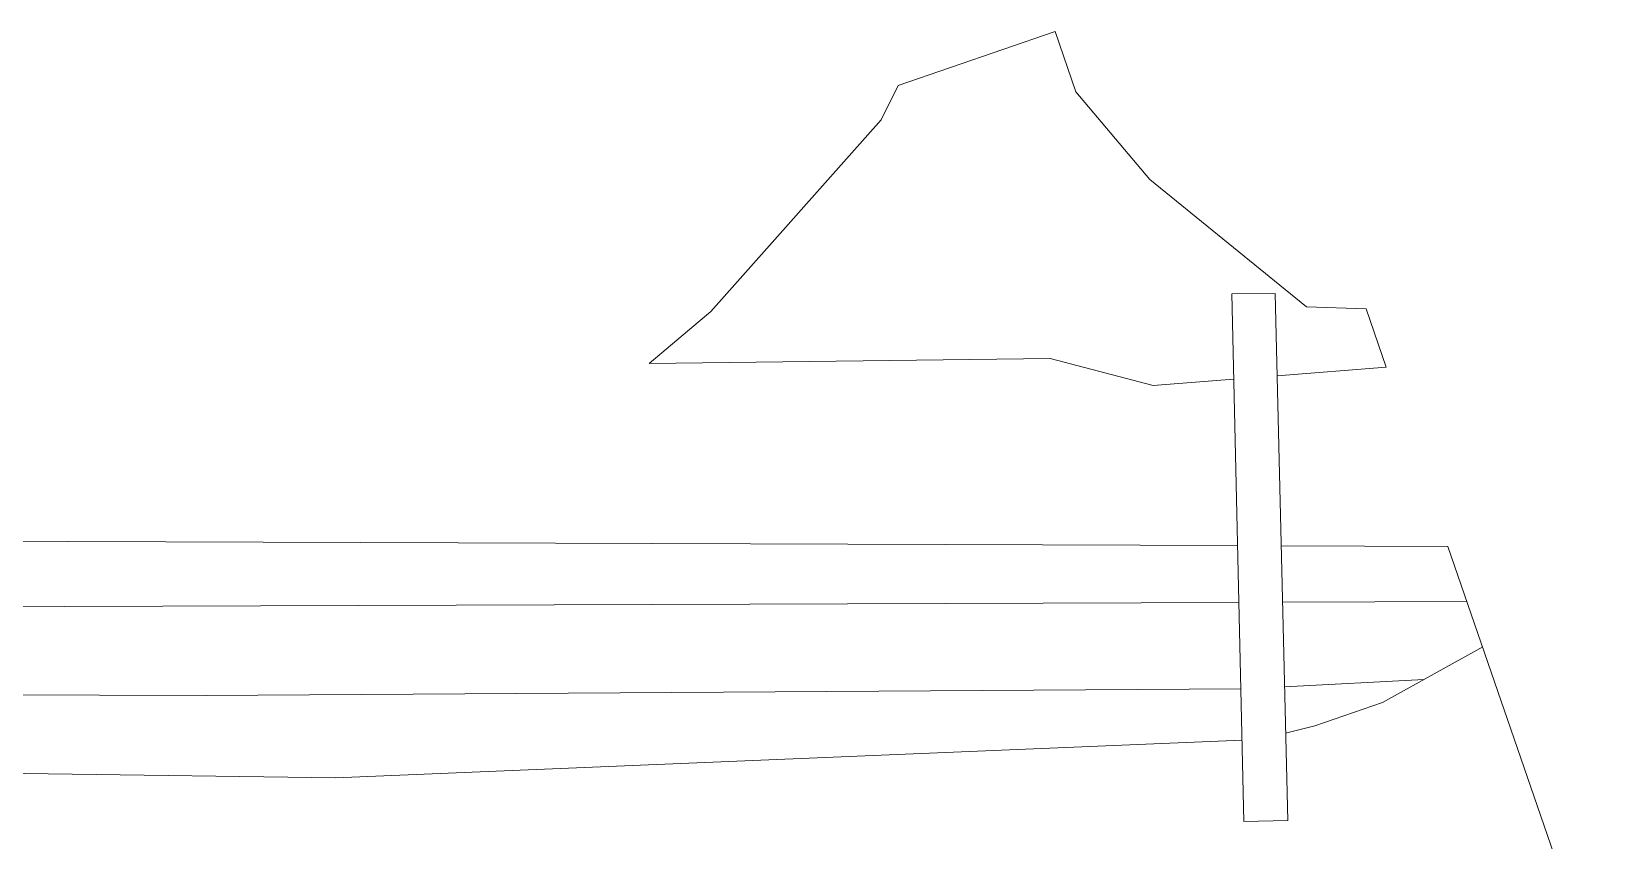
# Model space of a CAD drawing. Header units: metres. Extents: x -48 to 2360, y -1392 to 453.
# Drawn here: x 1244.2 to 1415.2, y -50.3 to 37.2 of the extents above; entities that cross this region are included whole.
import ezdxf

# ---------------------------------------------------------------- set-up
doc = ezdxf.new("R2010")
doc.units = ezdxf.units.M
doc.layers.add('trazo', color=7, linetype='Continuous', lineweight=18)

msp = doc.modelspace()

# ---------------------------------------------------------------- linework, layer by layer
at = {"layer": 'trazo', "ltscale": 7, "transparency": 33554559}
msp.add_line((1397.54, -18.47), (1415.24, -69.83), dxfattribs=at)
for points in [[(1338, 31.4), (1354.99, 37.25), (1357.23, 30.72), (1365.25, 21.23), (1382.22, 7.47), (1388.69, 7.23)], [(1311.03, 1.34), (1317.71, 6.95), (1336.15, 27.7), (1338, 31.4)], [(1374.12, 8.85), (1375.45, -48.25), (1380.19, -48.14), (1378.83, 8.91), (1374.12, 8.85)], [(1388.69, 7.23), (1390.86, 0.92)], [(1311.03, 1.34), (1354.48, 1.85), (1365.63, -1.04), (1374.33, -0.36)], [(1379.04, 0), (1390.86, 0.92)], [(1374.75, -18.39), (1195.35, -17.75)], [(1397.54, -18.47), (1379.48, -18.41)], [(1374.9, -24.54), (1173.61, -25.23)], [(1399.61, -24.45), (1379.62, -24.52)], [(1383.14, -37.9), (1390.45, -35.38), (1401.3, -29.36)], [(1375.11, -33.9), (1263.09, -34.6), (1147.44, -34.25), (1112.77, -46.19)], [(1394.95, -32.88), (1379.84, -33.69)], [(1383.14, -37.9), (1379.96, -38.69)], [(1375.24, -39.44), (1277.13, -43.53), (1214.8, -42.67), (1112.77, -46.19)]]:
    msp.add_lwpolyline(points, dxfattribs=at)

doc.saveas('drawing.dxf')
